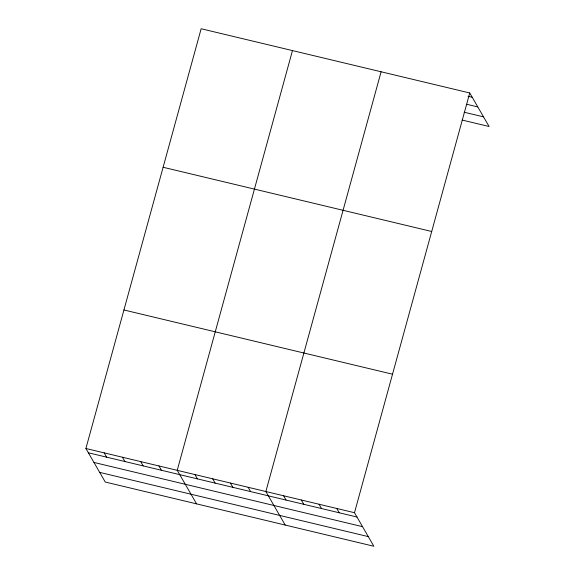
<?xml version="1.0" encoding="UTF-8"?>
<svg xmlns="http://www.w3.org/2000/svg" width="575" height="575" viewBox="0 0 575 575"><rect width="100%" height="100%" fill="white"/><g stroke="black" fill="none" stroke-linecap="round" stroke-linejoin="round"><path stroke-width="0.86" d="M469.739 92.97L354.495 512.713L373.851 546.25L105.261 482.03L85.898 448.493L201.149 28.75L469.739 92.97L489.102 126.507L462.092 120.046M292.467 50.586L177.222 470.328L196.578 503.865M381.103 71.782L265.858 491.524L285.214 525.054M468.007 96.269L472.226 97.283M466.821 104.298L477.796 106.921M464.118 112.218L483.532 116.862M163.113 167.268L431.71 231.488M123.927 309.975L392.524 374.203M85.898 448.493L354.495 512.713M88.385 452.798L356.982 517.026M93.955 462.444L362.552 526.671M99.691 472.384L368.287 536.604M336.763 508.48L339.25 512.785M319.039 504.239L321.526 508.544M301.314 499.998L303.801 504.304M283.583 495.758L286.07 500.07M248.127 487.284L250.614 491.589M230.403 483.043L232.889 487.348M212.671 478.81L215.158 483.115M194.947 474.569L197.433 478.874M158.959 465.958L161.438 470.271M140.688 461.596L143.175 465.901M122.425 457.226L124.912 461.531M104.161 452.863L106.648 457.168"/></g></svg>
